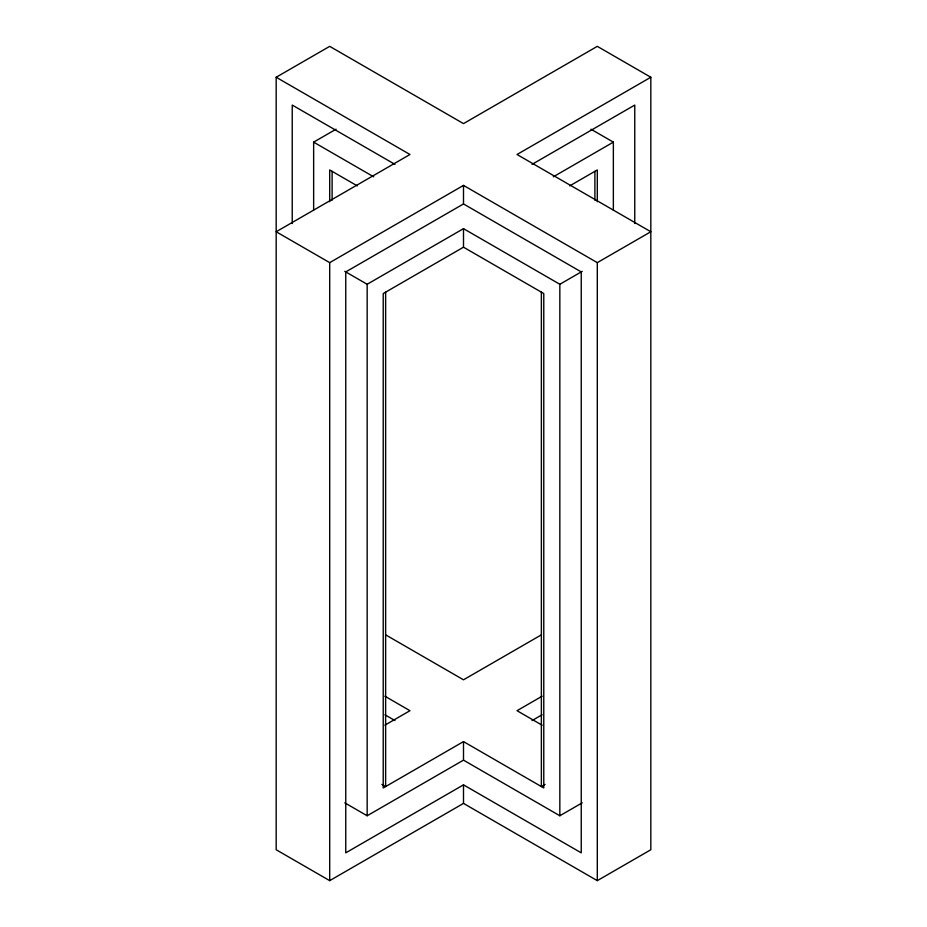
<?xml version="1.0" encoding="UTF-8"?>
<svg xmlns="http://www.w3.org/2000/svg" width="927" height="927" viewBox="0 0 927 927"><rect width="100%" height="100%" fill="white"/><g stroke="black" fill="none" stroke-linecap="round" stroke-linejoin="round"><path stroke-width="1.39" d="M276.176 77.254L329.699 46.35L463.5 123.604L597.301 46.35L650.824 77.254L650.824 849.746L597.301 880.65L463.5 803.396L329.699 880.65L276.176 849.746L276.176 77.254L409.977 154.496L276.176 231.75L329.699 262.642L463.5 185.4L597.301 262.642L650.824 231.75L517.023 154.496L650.824 77.254M313.639 210.209L313.639 142.144L336.049 129.201M463.5 203.94L345.759 271.912L345.759 852.84L463.5 784.856L581.241 852.84L581.241 271.912L463.5 203.94L463.5 185.4M532.052 164.357L634.763 105.064L634.763 223.558M344.763 271.344L367.162 284.276L463.5 228.656L559.838 284.276L582.237 271.344M553.303 176.814L613.361 142.144L613.361 210.209M463.5 247.196L383.222 293.546L383.222 787.95L463.5 741.6L543.778 787.95L543.778 293.546L463.5 247.196L463.5 228.656M569.699 185.887L597.301 169.954L597.301 201.75M384.89 725.181L409.977 710.696L384.89 696.212M541.275 634.902L463.5 679.804L385.725 634.902M542.11 696.212L517.023 710.696L542.11 725.181M344.763 802.828L367.162 815.76L463.5 760.14L559.838 815.76L582.237 802.828M532.028 720.569L542.04 714.798M545.099 784.404L541.368 786.559L541.368 292.156M590.951 129.201L613.361 142.144M394.948 164.357L292.237 105.064L292.237 223.558M313.639 142.144L373.697 176.814M357.301 185.887L329.699 169.954L329.699 201.75M384.96 714.798L394.972 720.569M381.901 784.404L385.632 786.559L385.632 292.156M597.301 262.642L597.301 880.65M594.891 171.344L594.891 200.255M559.838 284.276L559.838 815.76M463.5 741.6L463.5 760.14M463.5 784.856L463.5 803.396M367.162 284.276L367.162 815.76M332.109 171.344L332.109 200.255M329.699 262.642L329.699 880.65"/></g></svg>
